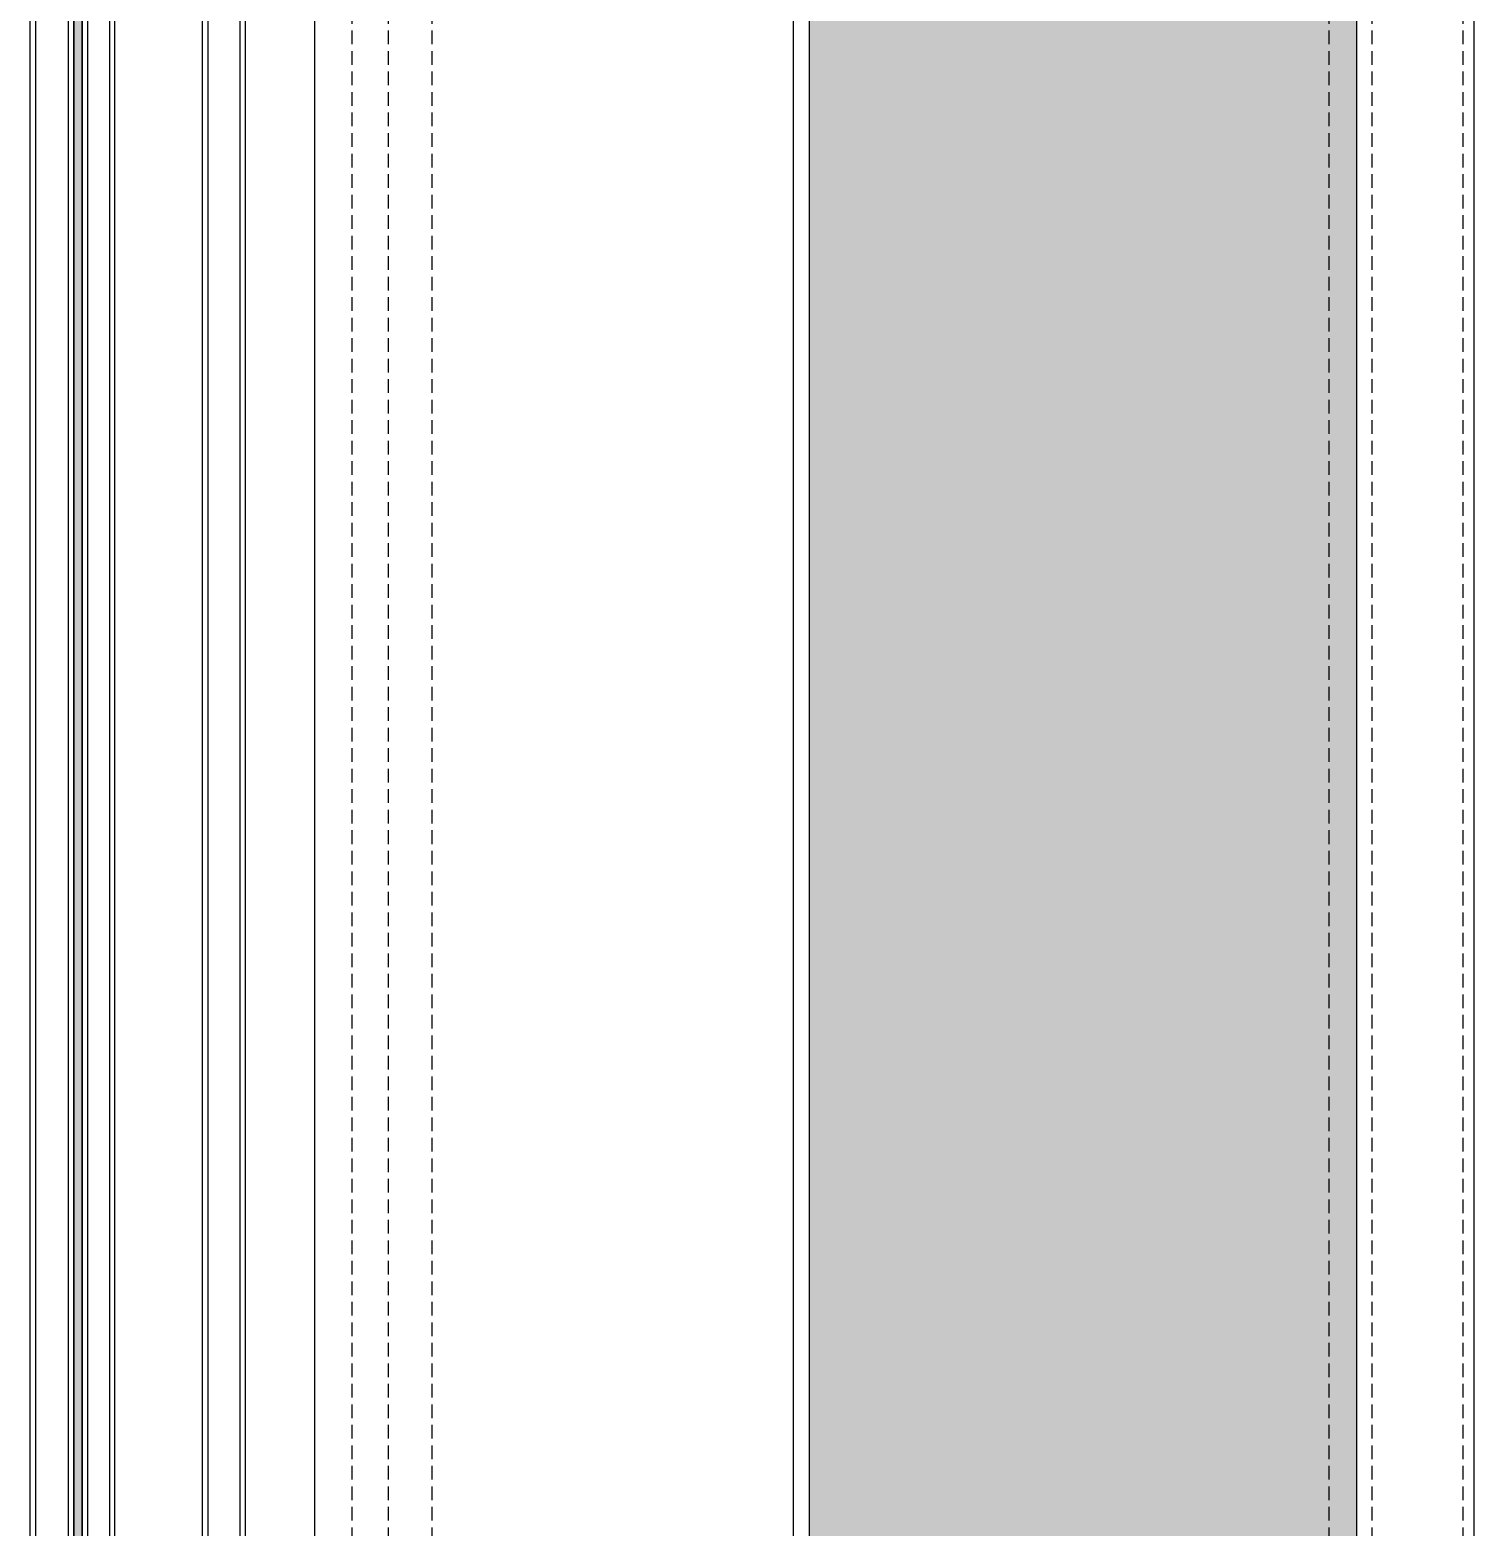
# Model space of a CAD drawing. Header units: millimetres. Extents: x 0 to 119933, y -45162 to 41221.
# Drawn here: x 11274 to 11538, y 2229 to 2502.8 of the extents above; entities that cross this region are included whole.
import ezdxf

# ---------------------------------------------------------------- set-up
doc = ezdxf.new("R2010")
doc.units = ezdxf.units.MM
doc.linetypes.add('HIDDEN', pattern=[0.375, 0.25, -0.125])
for name, color, linetype in [('F-Alum', 4, 'Continuous'), ('F-Glass', 5, 'Continuous'), ('INSUL', 8, 'Continuous'), ('TC', 4, 'Continuous')]:
    doc.layers.add(name, color=color, linetype=linetype)

# ---------------------------------------------------------------- blocks, each defined once
blk = doc.blocks.new('*U388')
at = {"layer": 'INSUL', "lineweight": 0}
h = blk.add_hatch(dxfattribs=at)
h.set_pattern_fill('岩棉', color=256, scale=100, style=0, pattern_type=2)
h.set_pattern_definition([(171.78891, (53.300008, 199.047619), (-673.2017241561263, 100.0000024861343), [3.334189, -696.8453999999999]), (146.908661, (56.22287299999999, 197.142857), (-158.400404383208, 100.0000013838884), [3.488733, -729.14512]), (132.32733, (58.39145, 194.761905), (-178.2004572863525, 199.9999991336096), [3.220506, -673.0858000000001]), (114.796992, (59.71145300000001, 191.904762), (-39.60010136608867, 99.99999941106627), [3.147328, -327.32212]), (91.62022409999996, (59.805739, 188.571429), (-19.80005000361191, 599.9999997105077), [3.334667, -696.9453000000001]), (82.82482490000001, (50.094286, 111.428571), (138.6003494418545, 1099.99999703413), [77.75173799999999, -16250.113]), (97.17517500000001, (69.705765, 111.428571), (-138.6003524828371, 1099.999996651516), [77.75173799999999, -16250.113]), (88.37977579999999, (59.994311, 188.571429), (19.80004305400807, 599.9999999021459), [3.334667, -696.9453000000001]), (65.203007, (60.088597, 191.904762), (39.60010129581894, 99.99999955872296), [3.147327999999999, -327.32212]), (47.67266910000001, (61.408601, 194.761905), (178.2004567313952, 199.9999997012696), [3.220506, -673.0858000000001]), (33.09133830000001, (63.577178, 197.142857), (158.4004028750618, 100.0000036376688), [3.488733, -729.14512]), (8.211089519999998, (66.50004200000001, 199.047619), (673.2017245654226, 99.99999981557866), [3.334189, -696.8453999999999]), (87.16616460000002, (50, 109.52381), (19.80004178584671, 300.0000003017782), [1.907094, -398.5826499999999]), (103.901385, (50.47143, 107.619048), (-79.20020264660533, 299.9999996283441), [1.962234, -410.1069900000001]), (111.603615, (51.225717, 105.714286), (-19.80005052895802, 99.99999996627346), [2.048675, -105.50674]), (122.761347, (52.451435, 103.809524), (-59.40015357165495, 99.99999895630117), [2.265061, -473.39773]), (138.290552, (54.054296, 102.380952), (-118.8003028617563, 100.0000020556398), [2.147087, -448.74108]), (152.003514, (55.845729, 101.428571), (-178.2004575064848, 99.99999862560198), [2.028857, -424.0311900000002]), (166.477202, (57.825734, 100.952381), (-396.0010138359246, 100.0000032088846), [2.036462, -425.6205499999999]), (167.070755, (59.900025, 100.47619), (-415.8010658158154, 99.99999981188667), [2.128248, -444.80388]), (12.9292444, (59.900025, 100.47619), (415.8010659680223, 99.99999935621649), [2.128248, -444.80388]), (13.5227975, (61.97431599999999, 100.952381), (396.0010147085893, 99.99999975312382), [2.036462, -425.6205499999999]), (27.99648529999999, (63.954321, 101.428571), (198.0005052749504, 100.0000036439555), [2.028857, -424.0311900000001]), (41.70944699999999, (65.74575499999999, 102.380952), (118.8003019456718, 100.0000029682972), [2.147087, -448.7410799999999]), (57.23865219999999, (67.34861599999999, 103.809524), (198.0005044485324, 300.0000016678519), [2.265060999999999, -473.3977299999999]), (68.396384, (68.574333, 105.714286), (19.80005041478078, 100.0000003570638), [2.048675, -105.50674]), (76.098615, (69.328621, 107.619048), (19.80005075413857, 99.99999951570958), [1.962234, -410.1069899999999]), (92.83383529999998, (69.800051, 109.52381), (-19.80005025124201, 299.9999998913794), [1.907094000000001, -398.5826500000001])])
h.paths.add_polyline_path([(0, 0), (1122.444924775991, 0), (1122.444924775991, 100), (0, 100)])
at = {"layer": 'INSUL'}
blk.add_lwpolyline([(0, 0), (1122.444924775991, 0), (1122.444924775991, 100), (0, 100)], close=True, dxfattribs=at)
blk = doc.blocks.new('*U397')
at = {"linetype": 'Continuous'}
blk.add_hatch(color=4, dxfattribs=at).paths.add_polyline_path([(0.2230624387959921, 17.52000000138151), (1065.577559487735, 17.52000012788161), (1065.577559487735, 16.00000012788001), (0.2230624387959637, 16.00000000137992)])
at = {"color": 4, "linetype": 'Continuous'}
blk.add_lwpolyline([(0.2230624387959921, 17.52000000138151), (1065.577559487735, 17.52000012788161), (1065.577559487735, 16.00000012788001), (0.2230624387959637, 16.00000000137992)], close=True, dxfattribs=at)
at = {"layer": 'F-Glass'}
for points in [[(1065.577559487735, 17.52000012788002), (0.2230624387959885, 17.52000000138151), (-0.7769375612040115, 18.52000000138151), (-0.7769375612040115, 24.52000000138151), (0.2230624387959885, 25.52000000138151), (1065.577559487735, 25.52000012788002)], [(1065.577559487735, 10.00000013653614), (0.2230624387957505, 10.00000001003763), (-0.7769375612042495, 11.00000001003763), (-0.7769375612042495, 15.00000000138152), (0.2230624387957505, 16.00000000138152), (1065.577559487735, 16.00000012788001)], [(1065.577559487735, -5.999999868651503), (0.2230624387957505, -5.999999995153189), (-0.7769375612042495, -6.999999995153189), (-0.7769375612042495, -12.82826643955912), (0.2230624387957505, -13.82826643955912), (1065.577559487735, -13.82826631305743)]]:
    blk.add_lwpolyline(points, dxfattribs=at)
at = {"layer": 'TC', "color": 9, "linetype": 'Continuous'}
for p, q in [((-0.7769375612040115, 24.52000000138151), (1065.577559487735, 24.52000012788002)), ((-0.7769375612040115, 18.52000000138151), (1065.577559487735, 18.52000012788002)), ((-0.7769375612042495, 15.00000000138152), (1065.577559487735, 15.00000012788002)), ((-0.7769375612042495, 11.00000001003763), (1065.577559487735, 11.00000013653614)), ((-0.7769375612042495, -6.999999995153189), (1065.577559487735, -6.999999868651503)), ((-0.7769375612042495, -12.82826643955912), (1065.577559487735, -12.82826631305743))]:
    blk.add_line(p, q, dxfattribs=at)

msp = doc.modelspace()

# ---------------------------------------------------------------- linework, layer by layer
at = {"layer": 'F-Alum'}
for p, q in [((11326.05660742628, 2761.581390027539, 3.469569595335227), (11326.04896174363, 1412.681826519198, 1.489147427480382)), ((11538.01890792099, 1412.681826518936, -71157.70904061674), (11538.01837919866, 2761.581335428491, 14.52215592829142))]:
    msp.add_line(p, q, dxfattribs=at)
at = {"layer": 'F-Alum', "color": 8, "linetype": 'HIDDEN', "ltscale": 10}
for p, q in [((11332.94926775066, 1412.68182651914, 46924.43530969174), (11332.94926775066, 2761.581388248043, 46925.30797637578)), ((11339.56289977871, 1412.68182651914, 46925.92434905819), (11339.56289977872, 2761.58138654058, 46926.79701574223)), ((11347.54929622266, 1412.68182651914, 46925.92434905819), (11347.54929622266, 2761.58138447869, 46926.79701574223)), ((11511.56289976629, 1412.68182651914, 46924.43530969174), (11511.56289976629, 2761.581342134858, 46925.30797637578)), ((11519.37781467506, 1412.68182651914, 46925.92434905819), (11519.37781467506, 2761.581340117235, 46926.79701574223)), ((11536.01154326654, 1412.681826518965, 74044.60617714416), (11536.01154326657, 2761.581335946626, 74045.4788438282))]:
    msp.add_line(p, q, dxfattribs=at)
at = {"layer": 'F-Alum', "elevation": 5.956157442282765}
msp.add_lwpolyline([(11433.54579118913, 2675.582646510506), (11413.54579118913, 2675.582646510506), (11413.5578423874, 1574.713006974518), (11433.5578423874, 1574.713006974518), (11433.5578423874, 1577.713006974518), (11416.55783872733, 1577.713006974518), (11416.5457948492, 2672.582646510506), (11433.54579118913, 2672.582646510506)], close=True, dxfattribs=at)

# ---------------------------------------------------------------- block references
at = {"xscale": -1, "rotation": 90}
msp.add_blockref('*U397', (11299.53837932085, 2697.920554878277, 2.794821982867922), dxfattribs=at)
at = {"layer": 'INSUL', "ltscale": 18000, "extrusion": (6.097445596511967e-10, 8.387207337774511e-10, -1), "rotation": 90.00000000000001}
msp.add_blockref('*U388', (-11416.55783872735, 1568.7129229606, -0.0260269264689187), dxfattribs=at)

doc.saveas('drawing.dxf')
